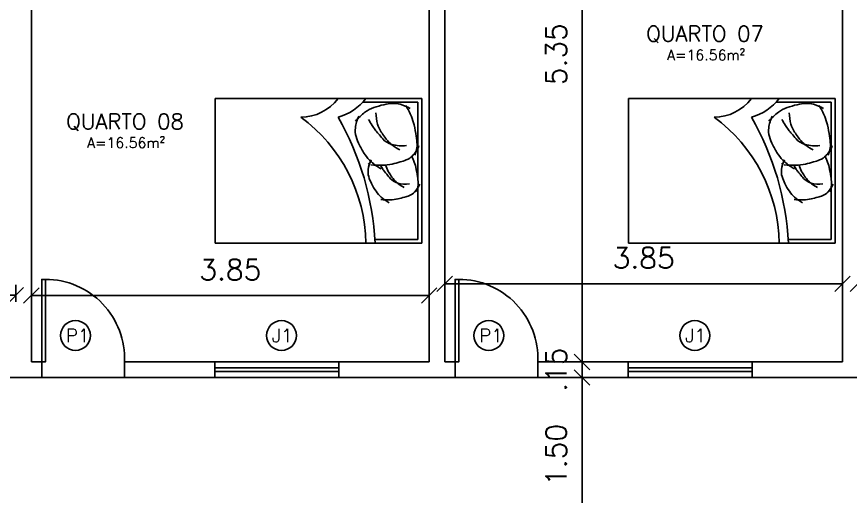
# Model space of a CAD drawing. Header units: millimetres. Extents: x 45003 to 46969, y 6653 to 6979.
# Drawn here: x 45056.37 to 45064.44, y 6872.09 to 6876.73 of the extents above; entities that cross this region are included whole.
import ezdxf

# ---------------------------------------------------------------- set-up
doc = ezdxf.new("R2010")
doc.units = ezdxf.units.MM
for name, color, linetype in [('ARQ-ALVENARIA', 4, 'Continuous'), ('ARQ-COTAS', 30, 'Continuous'), ('ARQ-ESQ-01', 1, 'Continuous'), ('ARQ-ESQ-02', 2, 'Continuous'), ('ARQ-MÓVEIS', 170, 'Continuous'), ('ARQ-PENA-02', 2, 'Continuous'), ('ARQ-PENA-FINA-CINZA', 8, 'Continuous'), ('ARQ-TEXTO2', 2, 'Continuous'), ('ARQ-TEXTO3', 3, 'Continuous')]:
    doc.layers.add(name, color=color, linetype=linetype)
doc.styles.add('ROMANS', font='romans.shx')
doc.styles.add('Romans_Anot', font='romans.shx')
doc.dimstyles.new('Escala 1-100', dxfattribs={"dimtxt": 0.2, "dimasz": 0.15, "dimexe": 0.1, "dimexo": 0.2, "dimgap": 0.15, "dimtad": 1, "dimzin": 4, "dimdsep": 46, "dimtxsty": 'Romans_Anot', "dimblk": 'OBLIQUE', "dimcen": 0.25, "dimclrd": 256, "dimclre": 256, "dimclrt": 2, "dimadec": 0, "dimazin": 0, "dimtfac": 1, "dimtix": 1, "dimtmove": 2, "dimatfit": 3, "dimfxl": 0, "dimlwd": -1, "dimlwe": -1, "dimarcsym": 0})

# ---------------------------------------------------------------- blocks, each defined once
blk = doc.blocks.new('CAMA-C')
for p, q in [((-0.6272, 1.0022), (0.7728, 1.0022)), ((-0.6272, -0.9978), (-0.6272, 1.0022)), ((0.7728, 1.0022), (0.7728, -0.9978)), ((-0.5912, 0.9662), (-0.0758, 0.9662)), ((-0.5912, 0.5504), (-0.5912, 0.9662)), ((-0.0188, 0.9662), (0.7368, 0.9662)), ((0.7368, 0.9662), (0.7368, 0.4315)), ((0.7728, -0.9978), (-0.6272, -0.9978))]:
    blk.add_line(p, q)
for points in [[(-0.2051, 0.6057, -0.034352), (-0.2075, 0.6977, -0.04249), (-0.1981, 0.7715, -0.015911), (-0.1821, 0.8357, -0.020937), (-0.1664, 0.8835, -0.121269), (-0.132, 0.9337, -0.080025), (-0.055, 0.9829)], [(0.2117, 0.9061, 0.014129), (0.1749, 0.9232, 0.04596), (0.1084, 0.945, 0.01901), (0.0199, 0.9616, 0.025886), (-0.0458, 0.968, 0.088683), (-0.0962, 0.9613, 0.020726), (-0.1275, 0.9499)], [(0.1306, 0.5103, -0.034352), (0.1276, 0.6237, -0.04249), (0.1392, 0.7148, -0.015911), (0.1589, 0.7939, -0.020937), (0.1783, 0.8529, -0.121269), (0.2207, 0.9148, -0.080025), (0.3158, 0.9756)], [(0.7047, 0.8477, 0.033461), (0.5993, 0.9019, 0.04596), (0.5172, 0.9287, 0.01901), (0.4082, 0.9493, 0.025886), (0.327, 0.9572, 0.088683), (0.2649, 0.9489, 0.020726), (0.2264, 0.9348)], [(0.5543, 0.3618, 0.057152), (0.6403, 0.4534, 0.075208), (0.6853, 0.5378, 0.030275), (0.7135, 0.6362, 0.036967), (0.7256, 0.7192, 0.089016), (0.7177, 0.7933, 0.061822), (0.6753, 0.8914)], [(-0.0876, 0.8327, 0.040593), (-0.0514, 0.7753, 0.055645), (-0.0174, 0.7392, 0.015363), (0.0135, 0.7146, 0.01263), (0.0527, 0.6867, 0.082628), (0.1145, 0.6586, 0.010572), (0.1298, 0.6548)], [(-0.0525, 0.8853, 0.103492), (-0.0446, 0.7697, 0.14369), (0.0001, 0.6984, 0.007817), (0.0401, 0.664, 0.010698), (0.0703, 0.64, 0.020146), (0.1055, 0.6153, 0.007403), (0.1269, 0.602)], [(0.3188, 0.8551, 0.103492), (0.3285, 0.7126, 0.14369), (0.3837, 0.6245, 0.007817), (0.4331, 0.5821, 0.010698), (0.4703, 0.5525, 0.020146), (0.5137, 0.5221, 0.015912), (0.5712, 0.4876)], [(0.2755, 0.7902, 0.040593), (0.3202, 0.7195, 0.055645), (0.3621, 0.675, 0.015363), (0.4002, 0.6445, 0.01263), (0.4486, 0.6101, 0.082628), (0.5248, 0.5754, 0.061291), (0.6361, 0.5597)], [(-0.2369, 0.6876, 0.050543), (-0.1814, 0.6097, 0.064376), (-0.125, 0.5601, 0.03352), (-0.0504, 0.5167, 0.039598), (0.0175, 0.4896, 0.109626), (0.0849, 0.484, 0.0754), (0.1787, 0.5116)], [(0.0913, 0.6112, 0.050543), (0.1598, 0.5152, 0.064376), (0.2294, 0.454, 0.03352), (0.3214, 0.4005, 0.039598), (0.4052, 0.367, 0.109626), (0.4883, 0.3601, 0.0754), (0.604, 0.3942)], [(0.1384, 0.4854, 0.020037), (0.1648, 0.5096, 0.075208)]]:
    blk.add_lwpolyline(points, format="xyb")
for centre, radius, start, end in [((-0.7728, -2.1884), 2.7445, 60.16037, 86.95887), ((-0.6505, -1.0792), 1.5416, 36.24325, 89.13368), ((1.0878, 0.0572), 0.5131, 127.87498, 164.74488), ((1.0428, -0.1678), 0.45, 126.8699, 180)]:
    blk.add_arc(centre, radius, start, end)
blk = doc.blocks.new('_Oblique')
at = {"color": 0, "linetype": 'ByBlock', "lineweight": -2}
blk.add_line((-0.5, -0.5), (0.5, 0.5), dxfattribs=at)
blk = doc.blocks.new('*D81')
at = {"layer": 'ARQ-COTAS', "transparency": 16777216}
for p, q in [((45052.5165, 6873.9704), (45052.5165, 6874.1345)), ((45056.3665, 6873.9704), (45056.3665, 6874.1345)), ((45052.5165, 6874.0345), (45056.3665, 6874.0345))]:
    blk.add_line(p, q, dxfattribs=at)
at = {"layer": 'Defpoints', "color": 0, "transparency": 16777216}
for p in [(45056.3665, 6874.0345), (45052.5165, 6873.7704), (45056.3665, 6873.7704)]:
    blk.add_point(p, dxfattribs=at)
at = {"layer": 'ARQ-COTAS', "transparency": 16777216, "xscale": 0.15, "yscale": 0.15, "zscale": 0.15, "rotation": 180}
blk.add_blockref('_Oblique', (45052.5165, 6874.0345), dxfattribs=at)
at = {"layer": 'ARQ-COTAS', "transparency": 16777216, "xscale": 0.15, "yscale": 0.15, "zscale": 0.15}
blk.add_blockref('_Oblique', (45056.3665, 6874.0345), dxfattribs=at)
at = {"layer": 'ARQ-COTAS', "color": 2, "transparency": 16777216, "insert": (45054.4415, 6874.2845), "char_height": 0.2, "attachment_point": 5, "style": 'Romans_Anot'}
blk.add_mtext('3.85', dxfattribs=at)
blk = doc.blocks.new('*D82')
at = {"layer": 'ARQ-COTAS', "transparency": 16777216}
for p, q in [((45056.5165, 6873.5893), (45056.5165, 6874.1326)), ((45060.3665, 6873.5893), (45060.3665, 6874.1326)), ((45056.5165, 6874.0326), (45060.3665, 6874.0326))]:
    blk.add_line(p, q, dxfattribs=at)
at = {"layer": 'Defpoints', "color": 0, "transparency": 16777216}
for p in [(45060.3665, 6874.0326), (45056.5165, 6873.3893), (45060.3665, 6873.3893)]:
    blk.add_point(p, dxfattribs=at)
at = {"layer": 'ARQ-COTAS', "transparency": 16777216, "xscale": 0.15, "yscale": 0.15, "zscale": 0.15, "rotation": 180}
blk.add_blockref('_Oblique', (45056.5165, 6874.0326), dxfattribs=at)
at = {"layer": 'ARQ-COTAS', "transparency": 16777216, "xscale": 0.15, "yscale": 0.15, "zscale": 0.15}
blk.add_blockref('_Oblique', (45060.3665, 6874.0326), dxfattribs=at)
at = {"layer": 'ARQ-COTAS', "color": 2, "transparency": 16777216, "insert": (45058.4415, 6874.2826), "char_height": 0.2, "attachment_point": 5, "style": 'Romans_Anot'}
blk.add_mtext('3.85', dxfattribs=at)
blk = doc.blocks.new('*D120')
at = {"layer": 'ARQ-COTAS', "transparency": 16777216}
for p, q in [((45061.8452, 6871.7393), (45061.8452, 6873.2393)), ((45061.9387, 6873.2393), (45061.9452, 6873.2393)), ((45061.9387, 6871.7393), (45061.9452, 6871.7393))]:
    blk.add_line(p, q, dxfattribs=at)
at = {"layer": 'Defpoints', "color": 0, "transparency": 16777216}
for p in [(45061.7387, 6873.2393), (45061.8452, 6873.2393), (45061.7387, 6871.7393)]:
    blk.add_point(p, dxfattribs=at)
at = {"layer": 'ARQ-COTAS', "transparency": 16777216, "xscale": 0.15, "yscale": 0.15, "zscale": 0.15}
for p, rotation in [((45061.8452, 6873.2393), 90), ((45061.8452, 6871.7393), 270)]:
    blk.add_blockref('_Oblique', p, dxfattribs=dict(at, rotation=rotation))
at = {"layer": 'ARQ-COTAS', "color": 2, "transparency": 16777216, "insert": (45061.5952, 6872.4893), "char_height": 0.2, "attachment_point": 5, "rotation": 90, "style": 'Romans_Anot'}
blk.add_mtext('1.50', dxfattribs=at)
blk = doc.blocks.new('*D121')
at = {"layer": 'ARQ-COTAS', "transparency": 16777216}
for p, q in [((45061.8452, 6873.3893), (45061.8452, 6873.5393)), ((45061.6165, 6873.3893), (45061.9452, 6873.3893)), ((45061.8452, 6873.2393), (45061.8452, 6873.3893)), ((45061.8452, 6873.2393), (45061.8452, 6873.0893)), ((45061.9387, 6873.2393), (45061.9452, 6873.2393))]:
    blk.add_line(p, q, dxfattribs=at)
at = {"layer": 'Defpoints', "color": 0, "transparency": 16777216}
for p in [(45061.4165, 6873.3893), (45061.8452, 6873.3893), (45061.7387, 6873.2393)]:
    blk.add_point(p, dxfattribs=at)
at = {"layer": 'ARQ-COTAS', "transparency": 16777216, "xscale": 0.15, "yscale": 0.15, "zscale": 0.15}
for p, rotation in [((45061.8452, 6873.3893), 270), ((45061.8452, 6873.2393), 90)]:
    blk.add_blockref('_Oblique', p, dxfattribs=dict(at, rotation=rotation))
at = {"layer": 'ARQ-COTAS', "color": 2, "transparency": 16777216, "insert": (45061.5952, 6873.3143), "char_height": 0.2, "attachment_point": 5, "rotation": 90, "style": 'Romans_Anot'}
blk.add_mtext('.15', dxfattribs=at)
blk = doc.blocks.new('*D122')
at = {"layer": 'ARQ-COTAS', "transparency": 16777216}
for p, q in [((45061.7165, 6878.7393), (45061.7452, 6878.7393)), ((45061.8452, 6873.3893), (45061.8452, 6878.7393)), ((45061.6165, 6873.3893), (45061.9452, 6873.3893))]:
    blk.add_line(p, q, dxfattribs=at)
at = {"layer": 'Defpoints', "color": 0, "transparency": 16777216}
for p in [(45061.8452, 6878.7393), (45061.9165, 6878.7393), (45061.4165, 6873.3893)]:
    blk.add_point(p, dxfattribs=at)
at = {"layer": 'ARQ-COTAS', "transparency": 16777216, "xscale": 0.15, "yscale": 0.15, "zscale": 0.15}
for p, rotation in [((45061.8452, 6878.7393), 90), ((45061.8452, 6873.3893), 270)]:
    blk.add_blockref('_Oblique', p, dxfattribs=dict(at, rotation=rotation))
at = {"layer": 'ARQ-COTAS', "color": 2, "transparency": 16777216, "insert": (45061.5952, 6876.3691), "char_height": 0.2, "attachment_point": 5, "rotation": 90, "style": 'Romans_Anot'}
blk.add_mtext('5.35', dxfattribs=at)
blk = doc.blocks.new('*D145')
at = {"layer": 'ARQ-COTAS', "transparency": 16777216}
for p, q in [((45064.5165, 6873.5893), (45064.5165, 6874.2461)), ((45068.3665, 6873.5893), (45068.3665, 6874.2461)), ((45068.3665, 6874.1461), (45064.5165, 6874.1461))]:
    blk.add_line(p, q, dxfattribs=at)
at = {"layer": 'Defpoints', "color": 0, "transparency": 16777216}
for p in [(45064.5165, 6874.1461), (45064.5165, 6873.3893), (45068.3665, 6873.3893)]:
    blk.add_point(p, dxfattribs=at)
at = {"layer": 'ARQ-COTAS', "transparency": 16777216, "xscale": 0.15, "yscale": 0.15, "zscale": 0.15, "rotation": 180}
blk.add_blockref('_Oblique', (45064.5165, 6874.1461), dxfattribs=at)
at = {"layer": 'ARQ-COTAS', "transparency": 16777216, "xscale": 0.15, "yscale": 0.15, "zscale": 0.15}
blk.add_blockref('_Oblique', (45068.3665, 6874.1461), dxfattribs=at)
at = {"layer": 'ARQ-COTAS', "color": 2, "transparency": 16777216, "insert": (45066.4415, 6874.3961), "char_height": 0.2, "attachment_point": 5, "style": 'Romans_Anot'}
blk.add_mtext('3.85', dxfattribs=at)
blk = doc.blocks.new('*D146')
at = {"layer": 'ARQ-COTAS', "transparency": 16777216}
for p, q in [((45060.5165, 6873.5893), (45060.5165, 6874.2461)), ((45064.3665, 6873.5893), (45064.3665, 6874.2461)), ((45064.3665, 6874.1461), (45060.5165, 6874.1461))]:
    blk.add_line(p, q, dxfattribs=at)
at = {"layer": 'Defpoints', "color": 0, "transparency": 16777216}
for p in [(45060.5165, 6874.1461), (45060.5165, 6873.3893), (45064.3665, 6873.3893)]:
    blk.add_point(p, dxfattribs=at)
at = {"layer": 'ARQ-COTAS', "transparency": 16777216, "xscale": 0.15, "yscale": 0.15, "zscale": 0.15, "rotation": 180}
blk.add_blockref('_Oblique', (45060.5165, 6874.1461), dxfattribs=at)
at = {"layer": 'ARQ-COTAS', "transparency": 16777216, "xscale": 0.15, "yscale": 0.15, "zscale": 0.15}
blk.add_blockref('_Oblique', (45064.3665, 6874.1461), dxfattribs=at)
at = {"layer": 'ARQ-COTAS', "color": 2, "transparency": 16777216, "insert": (45062.4415, 6874.3961), "char_height": 0.2, "attachment_point": 5, "style": 'Romans_Anot'}
blk.add_mtext('3.85', dxfattribs=at)

msp = doc.modelspace()

# ---------------------------------------------------------------- linework, layer by layer
at = {"layer": 'ARQ-ALVENARIA'}
for p, q in [((45056.5165, 6878.7393), (45056.5165, 6873.3893)), ((45060.5165, 6878.7393), (45060.5165, 6873.3893)), ((45060.3665, 6877.0893), (45060.3665, 6873.3893)), ((45064.3665, 6877.0893), (45064.3665, 6873.3893)), ((45056.5165, 6873.3893), (45056.6165, 6873.3893)), ((45056.6165, 6873.3893), (45056.6165, 6873.2393)), ((45057.4165, 6873.3893), (45058.2915, 6873.3893)), ((45057.4165, 6873.3893), (45057.4165, 6873.2393)), ((45058.2915, 6873.3893), (45058.2915, 6873.2393)), ((45059.4915, 6873.3893), (45060.3665, 6873.3893)), ((45059.4915, 6873.3893), (45059.4915, 6873.2393)), ((45060.5165, 6873.3893), (45060.6165, 6873.3893)), ((45060.6165, 6873.3893), (45060.6165, 6873.2393)), ((45061.4165, 6873.3893), (45062.2915, 6873.3893)), ((45061.4165, 6873.3893), (45061.4165, 6873.2393)), ((45062.2915, 6873.3893), (45062.2915, 6873.2393)), ((45063.4915, 6873.3893), (45064.3665, 6873.3893)), ((45063.4915, 6873.3893), (45063.4915, 6873.2393)), ((45055.4915, 6873.2393), (45056.6165, 6873.2393)), ((45057.4165, 6873.2393), (45058.2915, 6873.2393)), ((45059.4915, 6873.2393), (45060.6165, 6873.2393)), ((45061.4165, 6873.2393), (45062.2915, 6873.2393)), ((45063.4915, 6873.2393), (45064.6165, 6873.2393))]:
    msp.add_line(p, q, dxfattribs=at)
at = {"layer": 'ARQ-ESQ-01'}
for p, q in [((45058.2915, 6873.3893), (45059.4915, 6873.3893)), ((45062.2915, 6873.3893), (45063.4915, 6873.3893)), ((45058.2915, 6873.2393), (45059.4915, 6873.2393)), ((45062.2915, 6873.2393), (45063.4915, 6873.2393))]:
    msp.add_line(p, q, dxfattribs=at)
at = {"layer": 'ARQ-ESQ-01', "ltscale": 0.03}
for centre in [(45056.9429, 6873.6452), (45058.9367, 6873.6452), (45060.9429, 6873.6452), (45062.9367, 6873.6452)]:
    msp.add_circle(centre, 0.1447, dxfattribs=at)
at = {"layer": 'ARQ-ESQ-01'}
for centre in [(45056.6515, 6873.4235), (45060.6515, 6873.4235)]:
    msp.add_arc(centre, 0.7658, 357.43768, 90, dxfattribs=at)
at = {"layer": 'ARQ-ESQ-02'}
for points in [[(45056.6165, 6873.3893), (45056.6515, 6873.3893), (45056.6515, 6874.1893), (45056.6165, 6874.1893)], [(45060.6165, 6873.3893), (45060.6515, 6873.3893), (45060.6515, 6874.1893), (45060.6165, 6874.1893)]]:
    msp.add_lwpolyline(points, close=True, dxfattribs=at)
at = {"layer": 'ARQ-PENA-02', "ltscale": 0.025}
for p, q in [((45058.2915, 6873.3318), (45059.4915, 6873.3318)), ((45058.2915, 6873.2968), (45059.4915, 6873.2968)), ((45062.2915, 6873.3318), (45063.4915, 6873.3318)), ((45062.2915, 6873.2968), (45063.4915, 6873.2968))]:
    msp.add_line(p, q, dxfattribs=at)
at = {"layer": 'ARQ-PENA-FINA-CINZA'}
for p, q in [((45056.6165, 6873.2393), (45057.4165, 6873.2393)), ((45060.6165, 6873.2393), (45061.4165, 6873.2393))]:
    msp.add_line(p, q, dxfattribs=at)

# ---------------------------------------------------------------- block references
at = {"layer": 'ARQ-MÓVEIS', "xscale": -1, "rotation": 270}
for p in [(45059.2914, 6875.1665), (45063.2914, 6875.1665)]:
    msp.add_blockref('CAMA-C', p, dxfattribs=at)

# ---------------------------------------------------------------- texts
at = {"layer": 'ARQ-TEXTO2', "char_height": 0.1, "attachment_point": 1, "style": 'ROMANS'}
for insert in [(45062.6683, 6876.411), (45057.0551, 6875.5613)]:
    msp.add_mtext('A=16.56m²', dxfattribs=dict(at, insert=insert))
at = {"layer": 'ARQ-TEXTO2', "char_height": 0.13, "width": 0.199395, "attachment_point": 1, "style": 'ROMANS'}
for s, insert in [('P1', (45056.8501, 6873.7095)), ('J1', (45058.8439, 6873.7095)), ('P1', (45060.8501, 6873.7095)), ('J1', (45062.8439, 6873.7095))]:
    msp.add_mtext(s, dxfattribs=dict(at, insert=insert))
at = {"layer": 'ARQ-TEXTO3', "char_height": 0.15, "attachment_point": 5, "style": 'ROMANS'}
for s, insert in [('QUARTO 07', (45063.0354, 6876.5599)), ('QUARTO 08', (45057.4222, 6875.7102))]:
    msp.add_mtext(s, dxfattribs=dict(at, insert=insert))

# ---------------------------------------------------------------- dimensions: what is measured, and where the dimension line sits
at = {"layer": 'ARQ-COTAS'}
dim = msp.add_linear_dim(base=(45061.8452, 6878.7393), p1=(45061.4165, 6873.3893), p2=(45061.9165, 6878.7393), angle=270, dimstyle='Escala 1-100', dxfattribs=at)
dim.commit()
dim.dimension.update_dxf_attribs({"geometry": '*D122', "text_midpoint": (45061.5952, 6876.3691), "dimtype": 160})
for base, p1, p2, picture, middle in [((45060.5165, 6874.1461), (45064.3665, 6873.3893), (45060.5165, 6873.3893), '*D146', (45062.4415, 6874.3961)), ((45064.5165, 6874.1461), (45068.3665, 6873.3893), (45064.5165, 6873.3893), '*D145', (45066.4415, 6874.3961))]:
    dim = msp.add_linear_dim(base=base, p1=p1, p2=p2, dimstyle='Escala 1-100', dxfattribs=at)
    dim.commit()
    dim.dimension.update_dxf_attribs({"geometry": picture, "text_midpoint": middle})
for p1, p2, distance, picture, middle in [((45052.5165, 6873.7704), (45056.3665, 6873.7704), 0.2641, '*D81', (45054.4415, 6874.2845)), ((45056.5165, 6873.3893), (45060.3665, 6873.3893), 0.6433, '*D82', (45058.4415, 6874.2826)), ((45061.7387, 6871.7393), (45061.7387, 6873.2393), -0.1065, '*D120', (45061.5952, 6872.4893))]:
    dim = msp.add_aligned_dim(p1=p1, p2=p2, distance=distance, dimstyle='Escala 1-100', dxfattribs=at)
    dim.commit()
    dim.dimension.update_dxf_attribs({"geometry": picture, "text_midpoint": middle})
dim = msp.add_linear_dim(base=(45061.8452, 6873.3893), p1=(45061.7387, 6873.2393), p2=(45061.4165, 6873.3893), angle=270, dimstyle='Escala 1-100', dxfattribs=at)
dim.commit()
dim.dimension.update_dxf_attribs({"geometry": '*D121', "text_midpoint": (45061.5952, 6873.3143)})

doc.saveas('drawing.dxf')
